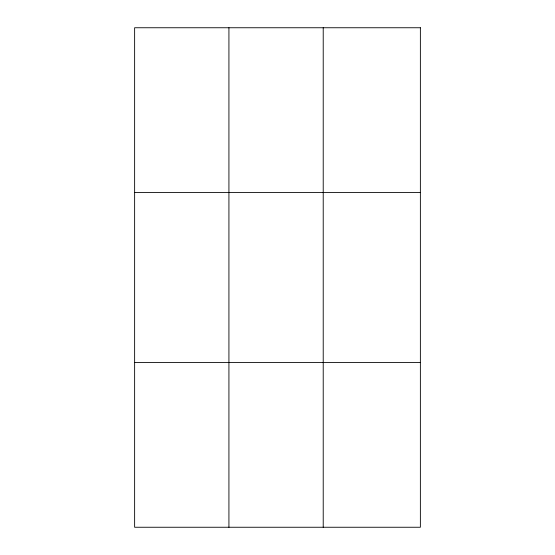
<?xml version="1.0" encoding="UTF-8"?>
<svg xmlns="http://www.w3.org/2000/svg" width="555" height="555" viewBox="0 0 555 555"><rect width="100%" height="100%" fill="white"/><g stroke="black" fill="none" stroke-linecap="round" stroke-linejoin="round"><path stroke-width="0.83" d="M228.924 527.25L228.924 27.75M323.218 527.25L323.218 27.75M134.629 192.585L420.371 192.585M134.629 362.415L420.371 362.415M420.371 27.75L420.371 527.25L134.629 527.25L134.629 27.75L420.371 27.75"/></g></svg>
